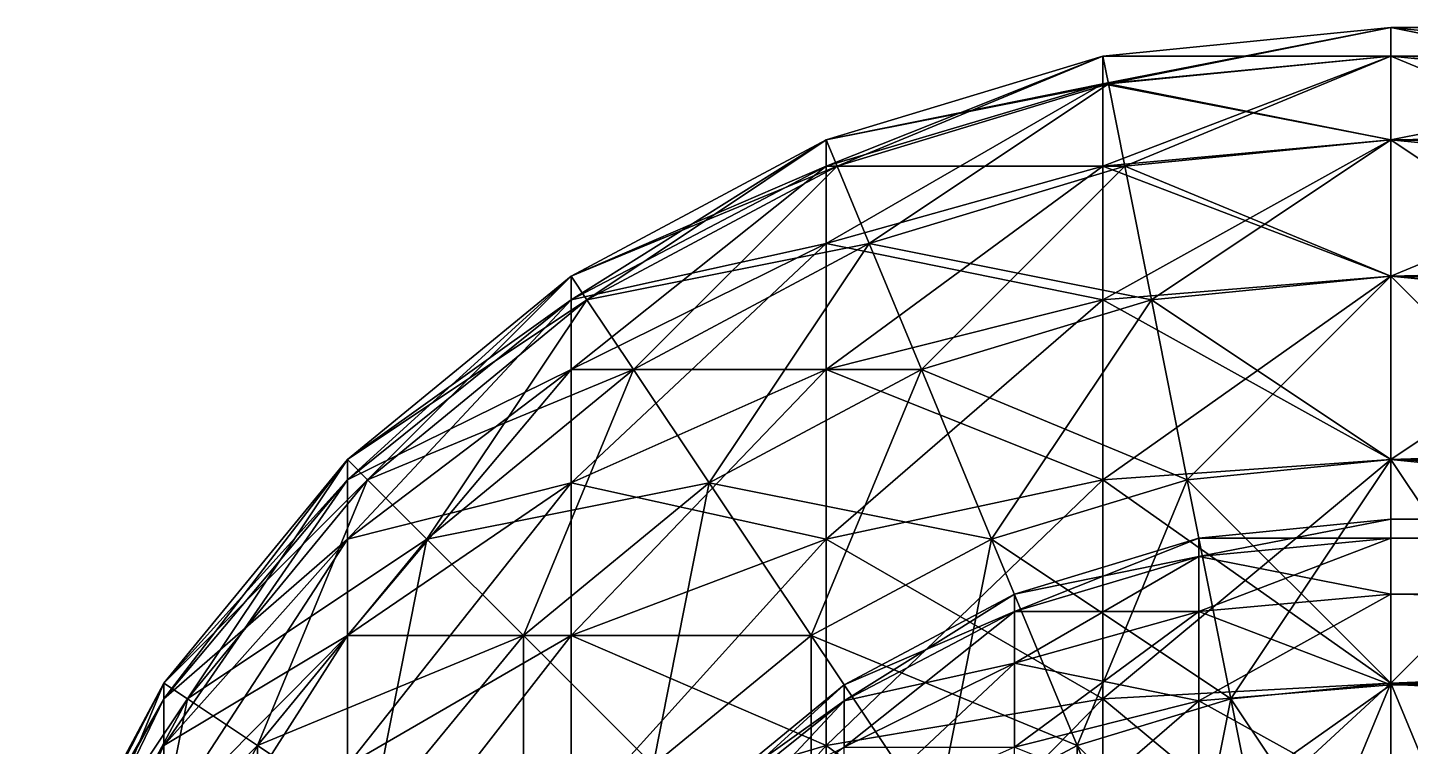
# Model space of a CAD drawing. Header units: millimetres. Extents: x -510 to 550, y -577 to 577.
# Drawn here: x -246.09 to -234.84, y 6.15 to 12 of the extents above; entities that cross this region are included whole.
import ezdxf

# ---------------------------------------------------------------- set-up
doc = ezdxf.new("R2010")
doc.units = ezdxf.units.MM
for name, color, linetype, true_color in [('rgbd_camera_clamp_high', 7, 'Continuous', 0x1a242e), ('rgbd_camera_clamp_low', 7, 'Continuous', 0x1a242e), ('rgbd_camera_foot', 7, 'Continuous', 0x1a242e), ('rgbd_camera_mast', 7, 'Continuous', 0x1a242e), ('rgbd_camera_mount', 7, 'Continuous', 0x1a242e)]:
    doc.layers.add(name, color=color, linetype=linetype, true_color=true_color)

msp = doc.modelspace()

# ---------------------------------------------------------------- linework, layer by layer
at = {"layer": 'rgbd_camera_clamp_high', "true_color": 0x1a242e}
for points in [[(-236.561, 7.696, 478.469), (-236.561, 7.846, 480), (-235, 8, 480)], [(-236.561, 7.696, 478.469), (-235, 8, 480), (-235, 7.846, 478.439)], [(-236.561, 7.846, 480), (-235, 7.846, 481.561), (-235, 8, 480)], [(-235, 7.846, 478.439), (-235, 8, 480), (-184, 8, 480)], [(-235, 7.846, 478.439), (-184, 8, 480), (-184, 7.846, 478.439)], [(-235, 8, 480), (-235, 7.846, 481.561), (-184, 7.846, 481.561)], [(-235, 8, 480), (-184, 7.846, 481.561), (-184, 8, 480)], [(-238.061, 7.249, 478.558), (-238.061, 7.391, 480), (-236.561, 7.846, 480)], [(-238.061, 7.249, 478.558), (-236.561, 7.846, 480), (-236.561, 7.696, 478.469)], [(-238.061, 7.391, 480), (-236.561, 7.696, 481.531), (-236.561, 7.846, 480)], [(-236.561, 7.249, 476.997), (-236.561, 7.696, 478.469), (-235, 7.846, 478.439)], [(-236.561, 7.249, 476.997), (-235, 7.846, 478.439), (-235, 7.391, 476.939)], [(-236.561, 7.846, 480), (-236.561, 7.696, 481.531), (-235, 7.846, 481.561)], [(-236.561, 7.696, 481.531), (-235, 7.391, 483.061), (-235, 7.846, 481.561)], [(-235, 7.391, 476.939), (-235, 7.846, 478.439), (-184, 7.846, 478.439)], [(-235, 7.391, 476.939), (-184, 7.846, 478.439), (-184, 7.391, 476.939)], [(-235, 7.846, 481.561), (-235, 7.391, 483.061), (-184, 7.391, 483.061)], [(-235, 7.846, 481.561), (-184, 7.391, 483.061), (-184, 7.846, 481.561)], [(-238.061, 6.828, 477.172), (-238.061, 7.249, 478.558), (-236.561, 7.696, 478.469)], [(-238.061, 6.828, 477.172), (-236.561, 7.696, 478.469), (-236.561, 7.249, 476.997)], [(-238.061, 7.391, 480), (-238.061, 7.249, 481.442), (-236.561, 7.696, 481.531)], [(-238.061, 7.249, 481.442), (-236.561, 7.249, 483.003), (-236.561, 7.696, 481.531)], [(-236.561, 7.696, 481.531), (-236.561, 7.249, 483.003), (-235, 7.391, 483.061)], [(-239.445, 6.524, 478.702), (-239.445, 6.652, 480), (-238.061, 7.391, 480)], [(-239.445, 6.524, 478.702), (-238.061, 7.391, 480), (-238.061, 7.249, 478.558)], [(-239.445, 6.652, 480), (-238.061, 7.249, 481.442), (-238.061, 7.391, 480)], [(-236.561, 6.524, 475.641), (-236.561, 7.249, 476.997), (-235, 7.391, 476.939)], [(-236.561, 6.524, 475.641), (-235, 7.391, 476.939), (-235, 6.652, 475.555)], [(-236.561, 7.249, 483.003), (-235, 6.652, 484.445), (-235, 7.391, 483.061)], [(-235, 6.652, 475.555), (-235, 7.391, 476.939), (-184, 7.391, 476.939)], [(-235, 6.652, 475.555), (-184, 7.391, 476.939), (-184, 6.652, 475.555)], [(-235, 7.391, 483.061), (-235, 6.652, 484.445), (-184, 6.652, 484.445)], [(-235, 7.391, 483.061), (-184, 6.652, 484.445), (-184, 7.391, 483.061)], [(-239.445, 6.145, 477.454), (-239.445, 6.524, 478.702), (-238.061, 7.249, 478.558)], [(-239.445, 6.145, 477.454), (-238.061, 7.249, 478.558), (-238.061, 6.828, 477.172)], [(-239.445, 6.652, 480), (-239.445, 6.524, 481.298), (-238.061, 7.249, 481.442)], [(-239.445, 6.524, 481.298), (-238.061, 6.828, 482.828), (-238.061, 7.249, 481.442)], [(-238.061, 6.145, 475.894), (-238.061, 6.828, 477.172), (-236.561, 7.249, 476.997)], [(-238.061, 6.145, 475.894), (-236.561, 7.249, 476.997), (-236.561, 6.524, 475.641)], [(-238.061, 7.249, 481.442), (-238.061, 6.828, 482.828), (-236.561, 7.249, 483.003)], [(-238.061, 6.828, 482.828), (-236.561, 6.524, 484.359), (-236.561, 7.249, 483.003)], [(-236.561, 7.249, 483.003), (-236.561, 6.524, 484.359), (-235, 6.652, 484.445)], [(-239.445, 5.531, 476.304), (-239.445, 6.145, 477.454), (-238.061, 6.828, 477.172)], [(-239.445, 5.531, 476.304), (-238.061, 6.828, 477.172), (-238.061, 6.145, 475.894)], [(-239.445, 6.524, 481.298), (-239.445, 6.145, 482.546), (-238.061, 6.828, 482.828)], [(-239.445, 6.145, 482.546), (-238.061, 6.145, 484.106), (-238.061, 6.828, 482.828)], [(-238.061, 6.828, 482.828), (-238.061, 6.145, 484.106), (-236.561, 6.524, 484.359)], [(-240.657, 5.548, 478.896), (-240.657, 5.657, 480), (-239.445, 6.652, 480)], [(-240.657, 5.548, 478.896), (-239.445, 6.652, 480), (-239.445, 6.524, 478.702)], [(-240.657, 5.657, 480), (-239.445, 6.524, 481.298), (-239.445, 6.652, 480)], [(-236.561, 5.548, 474.452), (-236.561, 6.524, 475.641), (-235, 6.652, 475.555)], [(-236.561, 5.548, 474.452), (-235, 6.652, 475.555), (-235, 5.657, 474.343)], [(-236.561, 6.524, 484.359), (-235, 5.657, 485.657), (-235, 6.652, 484.445)], [(-235, 5.657, 474.343), (-235, 6.652, 475.555), (-184, 6.652, 475.555)], [(-235, 5.657, 474.343), (-184, 6.652, 475.555), (-184, 5.657, 474.343)], [(-235, 6.652, 484.445), (-235, 5.657, 485.657), (-184, 5.657, 485.657)], [(-235, 6.652, 484.445), (-184, 5.657, 485.657), (-184, 6.652, 484.445)], [(-240.657, 5.226, 477.835), (-240.657, 5.548, 478.896), (-239.445, 6.524, 478.702)], [(-240.657, 5.226, 477.835), (-239.445, 6.524, 478.702), (-239.445, 6.145, 477.454)], [(-240.657, 5.657, 480), (-240.657, 5.548, 481.104), (-239.445, 6.524, 481.298)], [(-240.657, 5.548, 481.104), (-239.445, 6.145, 482.546), (-239.445, 6.524, 481.298)], [(-238.061, 5.226, 474.774), (-238.061, 6.145, 475.894), (-236.561, 6.524, 475.641)], [(-238.061, 5.226, 474.774), (-236.561, 6.524, 475.641), (-236.561, 5.548, 474.452)], [(-238.061, 6.145, 484.106), (-236.561, 5.548, 485.548), (-236.561, 6.524, 484.359)], [(-236.561, 6.524, 484.359), (-236.561, 5.548, 485.548), (-235, 5.657, 485.657)]]:
    msp.add_3dface(points, dxfattribs=at)
at = {"layer": 'rgbd_camera_clamp_low', "true_color": 0x1a242e}
for points in [[(-236.561, 7.696, 398.469), (-236.561, 7.846, 400), (-235, 8, 400)], [(-236.561, 7.696, 398.469), (-235, 8, 400), (-235, 7.846, 398.439)], [(-236.561, 7.846, 400), (-235, 7.846, 401.561), (-235, 8, 400)], [(-235, 7.846, 398.439), (-235, 8, 400), (-172, 8, 400)], [(-235, 7.846, 398.439), (-172, 8, 400), (-172, 7.846, 398.439)], [(-235, 8, 400), (-235, 7.846, 401.561), (-172, 7.846, 401.561)], [(-235, 8, 400), (-172, 7.846, 401.561), (-172, 8, 400)], [(-238.061, 7.249, 398.558), (-238.061, 7.391, 400), (-236.561, 7.846, 400)], [(-238.061, 7.249, 398.558), (-236.561, 7.846, 400), (-236.561, 7.696, 398.469)], [(-238.061, 7.391, 400), (-236.561, 7.696, 401.531), (-236.561, 7.846, 400)], [(-236.561, 7.249, 396.997), (-236.561, 7.696, 398.469), (-235, 7.846, 398.439)], [(-236.561, 7.249, 396.997), (-235, 7.846, 398.439), (-235, 7.391, 396.939)], [(-236.561, 7.846, 400), (-236.561, 7.696, 401.531), (-235, 7.846, 401.561)], [(-236.561, 7.696, 401.531), (-235, 7.391, 403.061), (-235, 7.846, 401.561)], [(-235, 7.391, 396.939), (-235, 7.846, 398.439), (-172, 7.846, 398.439)], [(-235, 7.391, 396.939), (-172, 7.846, 398.439), (-172, 7.391, 396.939)], [(-235, 7.846, 401.561), (-235, 7.391, 403.061), (-172, 7.391, 403.061)], [(-235, 7.846, 401.561), (-172, 7.391, 403.061), (-172, 7.846, 401.561)], [(-238.061, 6.828, 397.172), (-238.061, 7.249, 398.558), (-236.561, 7.696, 398.469)], [(-238.061, 6.828, 397.172), (-236.561, 7.696, 398.469), (-236.561, 7.249, 396.997)], [(-238.061, 7.391, 400), (-238.061, 7.249, 401.442), (-236.561, 7.696, 401.531)], [(-238.061, 7.249, 401.442), (-236.561, 7.249, 403.003), (-236.561, 7.696, 401.531)], [(-236.561, 7.696, 401.531), (-236.561, 7.249, 403.003), (-235, 7.391, 403.061)], [(-239.445, 6.524, 398.702), (-239.445, 6.652, 400), (-238.061, 7.391, 400)], [(-239.445, 6.524, 398.702), (-238.061, 7.391, 400), (-238.061, 7.249, 398.558)], [(-239.445, 6.652, 400), (-238.061, 7.249, 401.442), (-238.061, 7.391, 400)], [(-236.561, 6.524, 395.641), (-236.561, 7.249, 396.997), (-235, 7.391, 396.939)], [(-236.561, 6.524, 395.641), (-235, 7.391, 396.939), (-235, 6.652, 395.555)], [(-236.561, 7.249, 403.003), (-235, 6.652, 404.445), (-235, 7.391, 403.061)], [(-235, 6.652, 395.555), (-235, 7.391, 396.939), (-172, 7.391, 396.939)], [(-235, 6.652, 395.555), (-172, 7.391, 396.939), (-172, 6.652, 395.555)], [(-235, 7.391, 403.061), (-235, 6.652, 404.445), (-172, 6.652, 404.445)], [(-235, 7.391, 403.061), (-172, 6.652, 404.445), (-172, 7.391, 403.061)], [(-239.445, 6.145, 397.454), (-239.445, 6.524, 398.702), (-238.061, 7.249, 398.558)], [(-239.445, 6.145, 397.454), (-238.061, 7.249, 398.558), (-238.061, 6.828, 397.172)], [(-239.445, 6.652, 400), (-239.445, 6.524, 401.298), (-238.061, 7.249, 401.442)], [(-239.445, 6.524, 401.298), (-238.061, 6.828, 402.828), (-238.061, 7.249, 401.442)], [(-238.061, 6.145, 395.894), (-238.061, 6.828, 397.172), (-236.561, 7.249, 396.997)], [(-238.061, 6.145, 395.894), (-236.561, 7.249, 396.997), (-236.561, 6.524, 395.641)], [(-238.061, 7.249, 401.442), (-238.061, 6.828, 402.828), (-236.561, 7.249, 403.003)], [(-238.061, 6.828, 402.828), (-236.561, 6.524, 404.359), (-236.561, 7.249, 403.003)], [(-236.561, 7.249, 403.003), (-236.561, 6.524, 404.359), (-235, 6.652, 404.445)], [(-239.445, 5.531, 396.304), (-239.445, 6.145, 397.454), (-238.061, 6.828, 397.172)], [(-239.445, 5.531, 396.304), (-238.061, 6.828, 397.172), (-238.061, 6.145, 395.894)], [(-239.445, 6.524, 401.298), (-239.445, 6.145, 402.546), (-238.061, 6.828, 402.828)], [(-239.445, 6.145, 402.546), (-238.061, 6.145, 404.106), (-238.061, 6.828, 402.828)], [(-238.061, 6.828, 402.828), (-238.061, 6.145, 404.106), (-236.561, 6.524, 404.359)], [(-240.657, 5.548, 398.896), (-240.657, 5.657, 400), (-239.445, 6.652, 400)], [(-240.657, 5.548, 398.896), (-239.445, 6.652, 400), (-239.445, 6.524, 398.702)], [(-240.657, 5.657, 400), (-239.445, 6.524, 401.298), (-239.445, 6.652, 400)], [(-236.561, 5.548, 394.452), (-236.561, 6.524, 395.641), (-235, 6.652, 395.555)], [(-236.561, 5.548, 394.452), (-235, 6.652, 395.555), (-235, 5.657, 394.343)], [(-236.561, 6.524, 404.359), (-235, 5.657, 405.657), (-235, 6.652, 404.445)], [(-235, 5.657, 394.343), (-235, 6.652, 395.555), (-172, 6.652, 395.555)], [(-235, 5.657, 394.343), (-172, 6.652, 395.555), (-172, 5.657, 394.343)], [(-235, 6.652, 404.445), (-235, 5.657, 405.657), (-172, 5.657, 405.657)], [(-235, 6.652, 404.445), (-172, 5.657, 405.657), (-172, 6.652, 404.445)], [(-240.657, 5.226, 397.835), (-240.657, 5.548, 398.896), (-239.445, 6.524, 398.702)], [(-240.657, 5.226, 397.835), (-239.445, 6.524, 398.702), (-239.445, 6.145, 397.454)], [(-240.657, 5.657, 400), (-240.657, 5.548, 401.104), (-239.445, 6.524, 401.298)], [(-240.657, 5.548, 401.104), (-239.445, 6.145, 402.546), (-239.445, 6.524, 401.298)], [(-238.061, 5.226, 394.774), (-238.061, 6.145, 395.894), (-236.561, 6.524, 395.641)], [(-238.061, 5.226, 394.774), (-236.561, 6.524, 395.641), (-236.561, 5.548, 394.452)], [(-238.061, 6.145, 404.106), (-236.561, 5.548, 405.548), (-236.561, 6.524, 404.359)], [(-236.561, 6.524, 404.359), (-236.561, 5.548, 405.548), (-235, 5.657, 405.657)]]:
    msp.add_3dface(points, dxfattribs=at)
at = {"layer": 'rgbd_camera_foot', "true_color": 0x1a242e}
for points in [[(-235, 11.769, 47.341), (-235, 12, 45), (-237.341, 11.769, 45)], [(-235, 12, 45), (-235, 11.769, 42.659), (-237.341, 11.543, 42.704)], [(-235, 12, 45), (-237.341, 11.543, 42.704), (-237.341, 11.769, 45)], [(-105, 11.769, 47.341), (-105, 12, 45), (-235, 12, 45)], [(-105, 11.769, 47.341), (-235, 12, 45), (-235, 11.769, 47.341)], [(-105, 12, 45), (-105, 11.769, 42.659), (-235, 11.769, 42.659)], [(-105, 12, 45), (-235, 11.769, 42.659), (-235, 12, 45)], [(-237.341, 11.543, 47.296), (-237.341, 11.769, 45), (-239.592, 11.087, 45)], [(-237.341, 11.769, 45), (-237.341, 11.543, 42.704), (-239.592, 10.874, 42.837)], [(-237.341, 11.769, 45), (-239.592, 10.874, 42.837), (-239.592, 11.087, 45)], [(-235, 11.087, 49.592), (-235, 11.769, 47.341), (-237.341, 11.543, 47.296)], [(-235, 11.769, 47.341), (-237.341, 11.769, 45), (-237.341, 11.543, 47.296)], [(-235, 11.769, 42.659), (-235, 11.087, 40.408), (-237.341, 10.874, 40.496)], [(-235, 11.769, 42.659), (-237.341, 10.874, 40.496), (-237.341, 11.543, 42.704)], [(-105, 11.087, 49.592), (-105, 11.769, 47.341), (-235, 11.769, 47.341)], [(-105, 11.087, 49.592), (-235, 11.769, 47.341), (-235, 11.087, 49.592)], [(-105, 11.769, 42.659), (-105, 11.087, 40.408), (-235, 11.087, 40.408)], [(-105, 11.769, 42.659), (-235, 11.087, 40.408), (-235, 11.769, 42.659)], [(-237.341, 10.874, 49.504), (-237.341, 11.543, 47.296), (-239.592, 10.874, 47.163)], [(-237.341, 11.543, 47.296), (-239.592, 11.087, 45), (-239.592, 10.874, 47.163)], [(-237.341, 11.543, 42.704), (-237.341, 10.874, 40.496), (-239.592, 10.243, 40.757)], [(-237.341, 11.543, 42.704), (-239.592, 10.243, 40.757), (-239.592, 10.874, 42.837)], [(-235, 11.087, 49.592), (-237.341, 11.543, 47.296), (-237.341, 10.874, 49.504)], [(-239.592, 10.874, 47.163), (-239.592, 11.087, 45), (-241.667, 9.978, 45)], [(-239.592, 11.087, 45), (-239.592, 10.874, 42.837), (-241.667, 9.786, 43.053)], [(-239.592, 11.087, 45), (-241.667, 9.786, 43.053), (-241.667, 9.978, 45)], [(-235, 9.978, 51.667), (-235, 11.087, 49.592), (-237.341, 10.874, 49.504)], [(-235, 11.087, 40.408), (-235, 9.978, 38.333), (-237.341, 9.786, 38.461)], [(-235, 11.087, 40.408), (-237.341, 9.786, 38.461), (-237.341, 10.874, 40.496)], [(-105, 9.978, 51.667), (-105, 11.087, 49.592), (-235, 11.087, 49.592)], [(-105, 9.978, 51.667), (-235, 11.087, 49.592), (-235, 9.978, 51.667)], [(-105, 11.087, 40.408), (-105, 9.978, 38.333), (-235, 9.978, 38.333)], [(-105, 11.087, 40.408), (-235, 9.978, 38.333), (-235, 11.087, 40.408)], [(-239.592, 10.243, 49.243), (-239.592, 10.874, 47.163), (-241.667, 9.786, 46.947)], [(-239.592, 10.874, 47.163), (-241.667, 9.978, 45), (-241.667, 9.786, 46.947)], [(-239.592, 10.874, 42.837), (-239.592, 10.243, 40.757), (-241.667, 9.218, 41.182)], [(-239.592, 10.874, 42.837), (-241.667, 9.218, 41.182), (-241.667, 9.786, 43.053)], [(-237.341, 9.786, 51.539), (-237.341, 10.874, 49.504), (-239.592, 10.243, 49.243)], [(-237.341, 10.874, 49.504), (-239.592, 10.874, 47.163), (-239.592, 10.243, 49.243)], [(-237.341, 10.874, 40.496), (-237.341, 9.786, 38.461), (-239.592, 9.218, 38.841)], [(-237.341, 10.874, 40.496), (-239.592, 9.218, 38.841), (-239.592, 10.243, 40.757)], [(-235, 9.978, 51.667), (-237.341, 10.874, 49.504), (-237.341, 9.786, 51.539)], [(-239.592, 9.218, 51.159), (-239.592, 10.243, 49.243), (-241.667, 9.218, 48.818)], [(-239.592, 10.243, 49.243), (-241.667, 9.786, 46.947), (-241.667, 9.218, 48.818)], [(-239.592, 10.243, 40.757), (-239.592, 9.218, 38.841), (-241.667, 8.296, 39.457)], [(-239.592, 10.243, 40.757), (-241.667, 8.296, 39.457), (-241.667, 9.218, 41.182)], [(-237.341, 9.786, 51.539), (-239.592, 10.243, 49.243), (-239.592, 9.218, 51.159)], [(-241.667, 9.786, 46.947), (-241.667, 9.978, 45), (-243.485, 8.485, 45)], [(-241.667, 9.978, 45), (-241.667, 9.786, 43.053), (-243.485, 8.322, 43.345)], [(-241.667, 9.978, 45), (-243.485, 8.322, 43.345), (-243.485, 8.485, 45)], [(-235, 8.485, 53.485), (-235, 9.978, 51.667), (-237.341, 9.786, 51.539)], [(-235, 9.978, 38.333), (-235, 8.485, 36.515), (-237.341, 8.322, 36.678)], [(-235, 9.978, 38.333), (-237.341, 8.322, 36.678), (-237.341, 9.786, 38.461)], [(-105, 8.485, 53.485), (-105, 9.978, 51.667), (-235, 9.978, 51.667)], [(-105, 8.485, 53.485), (-235, 9.978, 51.667), (-235, 8.485, 53.485)], [(-105, 9.978, 38.333), (-105, 8.485, 36.515), (-235, 8.485, 36.515)], [(-105, 9.978, 38.333), (-235, 8.485, 36.515), (-235, 9.978, 38.333)], [(-241.667, 9.218, 48.818), (-241.667, 9.786, 46.947), (-243.485, 8.322, 46.655)], [(-241.667, 9.786, 46.947), (-243.485, 8.485, 45), (-243.485, 8.322, 46.655)], [(-241.667, 9.786, 43.053), (-241.667, 9.218, 41.182), (-243.485, 7.839, 41.753)], [(-241.667, 9.786, 43.053), (-243.485, 7.839, 41.753), (-243.485, 8.322, 43.345)], [(-237.341, 8.322, 53.322), (-237.341, 9.786, 51.539), (-239.592, 9.218, 51.159)], [(-237.341, 9.786, 38.461), (-237.341, 8.322, 36.678), (-239.592, 7.839, 37.161)], [(-237.341, 9.786, 38.461), (-239.592, 7.839, 37.161), (-239.592, 9.218, 38.841)], [(-235, 8.485, 53.485), (-237.341, 9.786, 51.539), (-237.341, 8.322, 53.322)], [(-241.667, 8.296, 50.543), (-241.667, 9.218, 48.818), (-243.485, 7.839, 48.247)], [(-241.667, 9.218, 48.818), (-243.485, 8.322, 46.655), (-243.485, 7.839, 48.247)], [(-241.667, 9.218, 41.182), (-241.667, 8.296, 39.457), (-243.485, 7.055, 40.286)], [(-241.667, 9.218, 41.182), (-243.485, 7.055, 40.286), (-243.485, 7.839, 41.753)], [(-239.592, 7.839, 52.839), (-239.592, 9.218, 51.159), (-241.667, 8.296, 50.543)], [(-239.592, 9.218, 51.159), (-241.667, 9.218, 48.818), (-241.667, 8.296, 50.543)], [(-239.592, 9.218, 38.841), (-239.592, 7.839, 37.161), (-241.667, 7.055, 37.945)], [(-239.592, 9.218, 38.841), (-241.667, 7.055, 37.945), (-241.667, 8.296, 39.457)], [(-237.341, 8.322, 53.322), (-239.592, 9.218, 51.159), (-239.592, 7.839, 52.839)], [(-243.485, 8.322, 46.655), (-243.485, 8.485, 45), (-244.978, 6.667, 45)], [(-243.485, 8.485, 45), (-243.485, 8.322, 43.345), (-244.978, 6.539, 43.699)], [(-243.485, 8.485, 45), (-244.978, 6.539, 43.699), (-244.978, 6.667, 45)], [(-235, 6.667, 54.978), (-235, 8.485, 53.485), (-237.341, 8.322, 53.322)], [(-235, 8.485, 36.515), (-235, 6.667, 35.022), (-237.341, 6.539, 35.214)], [(-235, 8.485, 36.515), (-237.341, 6.539, 35.214), (-237.341, 8.322, 36.678)], [(-105, 6.667, 54.978), (-105, 8.485, 53.485), (-235, 8.485, 53.485)], [(-105, 6.667, 54.978), (-235, 8.485, 53.485), (-235, 6.667, 54.978)], [(-105, 8.485, 36.515), (-105, 6.667, 35.022), (-235, 6.667, 35.022)], [(-105, 8.485, 36.515), (-235, 6.667, 35.022), (-235, 8.485, 36.515)], [(-243.485, 7.839, 48.247), (-243.485, 8.322, 46.655), (-244.978, 6.539, 46.301)], [(-243.485, 8.322, 46.655), (-244.978, 6.667, 45), (-244.978, 6.539, 46.301)], [(-243.485, 8.322, 43.345), (-243.485, 7.839, 41.753), (-244.978, 6.159, 42.449)], [(-243.485, 8.322, 43.345), (-244.978, 6.159, 42.449), (-244.978, 6.539, 43.699)], [(-237.341, 6.539, 54.786), (-237.341, 8.322, 53.322), (-239.592, 7.839, 52.839)], [(-237.341, 8.322, 36.678), (-237.341, 6.539, 35.214), (-239.592, 6.159, 35.782)], [(-237.341, 8.322, 36.678), (-239.592, 6.159, 35.782), (-239.592, 7.839, 37.161)], [(-235, 6.667, 54.978), (-237.341, 8.322, 53.322), (-237.341, 6.539, 54.786)], [(-241.667, 7.055, 52.055), (-241.667, 8.296, 50.543), (-243.485, 7.055, 49.714)], [(-241.667, 8.296, 50.543), (-243.485, 7.839, 48.247), (-243.485, 7.055, 49.714)], [(-241.667, 8.296, 39.457), (-241.667, 7.055, 37.945), (-243.485, 6, 39)], [(-241.667, 8.296, 39.457), (-243.485, 6, 39), (-243.485, 7.055, 40.286)], [(-239.592, 7.839, 52.839), (-241.667, 8.296, 50.543), (-241.667, 7.055, 52.055)], [(-243.485, 7.055, 49.714), (-243.485, 7.839, 48.247), (-244.978, 6.159, 47.551)], [(-243.485, 7.839, 48.247), (-244.978, 6.539, 46.301), (-244.978, 6.159, 47.551)], [(-243.485, 7.839, 41.753), (-243.485, 7.055, 40.286), (-244.978, 5.543, 41.296)], [(-243.485, 7.839, 41.753), (-244.978, 5.543, 41.296), (-244.978, 6.159, 42.449)], [(-239.592, 6.159, 54.218), (-239.592, 7.839, 52.839), (-241.667, 7.055, 52.055)], [(-239.592, 7.839, 37.161), (-239.592, 6.159, 35.782), (-241.667, 5.543, 36.704)], [(-239.592, 7.839, 37.161), (-241.667, 5.543, 36.704), (-241.667, 7.055, 37.945)], [(-237.341, 6.539, 54.786), (-239.592, 7.839, 52.839), (-239.592, 6.159, 54.218)], [(-243.485, 6, 51), (-243.485, 7.055, 49.714), (-244.978, 5.543, 48.704)], [(-243.485, 7.055, 49.714), (-244.978, 6.159, 47.551), (-244.978, 5.543, 48.704)], [(-243.485, 7.055, 40.286), (-243.485, 6, 39), (-244.978, 4.714, 40.286)], [(-243.485, 7.055, 40.286), (-244.978, 4.714, 40.286), (-244.978, 5.543, 41.296)], [(-241.667, 5.543, 53.296), (-241.667, 7.055, 52.055), (-243.485, 6, 51)], [(-241.667, 7.055, 52.055), (-243.485, 7.055, 49.714), (-243.485, 6, 51)], [(-241.667, 7.055, 37.945), (-241.667, 5.543, 36.704), (-243.485, 4.714, 37.945)], [(-241.667, 7.055, 37.945), (-243.485, 4.714, 37.945), (-243.485, 6, 39)], [(-239.592, 6.159, 54.218), (-241.667, 7.055, 52.055), (-241.667, 5.543, 53.296)], [(-244.978, 6.539, 46.301), (-244.978, 6.667, 45), (-246.087, 4.592, 45)], [(-244.978, 6.667, 45), (-244.978, 6.539, 43.699), (-246.087, 4.504, 44.104)], [(-244.978, 6.667, 45), (-246.087, 4.504, 44.104), (-246.087, 4.592, 45)], [(-235, 4.592, 56.087), (-235, 6.667, 54.978), (-237.341, 6.539, 54.786)], [(-235, 6.667, 35.022), (-235, 4.592, 33.913), (-237.341, 4.504, 34.126)], [(-235, 6.667, 35.022), (-237.341, 4.504, 34.126), (-237.341, 6.539, 35.214)], [(-105, 4.592, 56.087), (-105, 6.667, 54.978), (-235, 6.667, 54.978)], [(-105, 4.592, 56.087), (-235, 6.667, 54.978), (-235, 4.592, 56.087)], [(-105, 6.667, 35.022), (-105, 4.592, 33.913), (-235, 4.592, 33.913)], [(-105, 6.667, 35.022), (-235, 4.592, 33.913), (-235, 6.667, 35.022)], [(-244.978, 6.159, 47.551), (-244.978, 6.539, 46.301), (-246.087, 4.504, 45.896)], [(-244.978, 6.539, 46.301), (-246.087, 4.592, 45), (-246.087, 4.504, 45.896)], [(-244.978, 6.539, 43.699), (-244.978, 6.159, 42.449), (-246.087, 4.243, 43.243)], [(-244.978, 6.539, 43.699), (-246.087, 4.243, 43.243), (-246.087, 4.504, 44.104)], [(-237.341, 4.504, 55.874), (-237.341, 6.539, 54.786), (-239.592, 6.159, 54.218)], [(-237.341, 6.539, 35.214), (-237.341, 4.504, 34.126), (-239.592, 4.243, 34.757)], [(-237.341, 6.539, 35.214), (-239.592, 4.243, 34.757), (-239.592, 6.159, 35.782)], [(-235, 4.592, 56.087), (-237.341, 6.539, 54.786), (-237.341, 4.504, 55.874)], [(-244.978, 5.543, 48.704), (-244.978, 6.159, 47.551), (-246.087, 4.243, 46.757)], [(-244.978, 6.159, 47.551), (-246.087, 4.504, 45.896), (-246.087, 4.243, 46.757)], [(-244.978, 6.159, 42.449), (-244.978, 5.543, 41.296), (-246.087, 3.818, 42.449)], [(-244.978, 6.159, 42.449), (-246.087, 3.818, 42.449), (-246.087, 4.243, 43.243)], [(-239.592, 4.243, 55.243), (-239.592, 6.159, 54.218), (-241.667, 5.543, 53.296)], [(-239.592, 6.159, 35.782), (-239.592, 4.243, 34.757), (-241.667, 3.818, 35.782)], [(-239.592, 6.159, 35.782), (-241.667, 3.818, 35.782), (-241.667, 5.543, 36.704)], [(-237.341, 4.504, 55.874), (-239.592, 6.159, 54.218), (-239.592, 4.243, 55.243)]]:
    msp.add_3dface(points, dxfattribs=at)
at = {"layer": 'rgbd_camera_mast', "true_color": 0x1a242e}
for points in [[(-237.296, 11.543, 1069.341), (-235, 12, 1067), (-237.341, 11.769, 1067)], [(-237.341, 11.769, 1067), (-235, 12, 1067), (-235, 12, 45)], [(-237.341, 11.769, 1067), (-235, 12, 45), (-237.341, 11.769, 45)], [(-237.341, 11.769, 45), (-235, 12, 45), (-235, 11.769, 42.659)], [(-237.296, 11.543, 1069.341), (-235, 11.769, 1069.341), (-235, 12, 1067)], [(-235, 11.769, 1069.341), (-232.659, 11.769, 1067), (-235, 12, 1067)], [(-235, 12, 1067), (-232.659, 11.769, 1067), (-232.659, 11.769, 45)], [(-235, 12, 1067), (-232.659, 11.769, 45), (-235, 12, 45)], [(-235, 12, 45), (-232.659, 11.769, 45), (-232.704, 11.543, 42.659)], [(-235, 12, 45), (-232.704, 11.543, 42.659), (-235, 11.769, 42.659)], [(-239.504, 10.874, 1069.341), (-237.341, 11.769, 1067), (-239.592, 11.087, 1067)], [(-239.592, 11.087, 1067), (-237.341, 11.769, 1067), (-237.341, 11.769, 45)], [(-239.592, 11.087, 1067), (-237.341, 11.769, 45), (-239.592, 11.087, 45)], [(-239.592, 11.087, 45), (-237.341, 11.769, 45), (-237.296, 11.543, 42.659)], [(-239.504, 10.874, 1069.341), (-237.296, 11.543, 1069.341), (-237.341, 11.769, 1067)], [(-237.341, 11.769, 45), (-235, 11.769, 42.659), (-237.296, 11.543, 42.659)], [(-237.163, 10.874, 1071.592), (-235, 11.769, 1069.341), (-237.296, 11.543, 1069.341)], [(-237.296, 11.543, 42.659), (-235, 11.769, 42.659), (-235, 11.087, 40.408)], [(-237.163, 10.874, 1071.592), (-235, 11.087, 1071.592), (-235, 11.769, 1069.341)], [(-235, 11.087, 1071.592), (-232.704, 11.543, 1069.341), (-235, 11.769, 1069.341)], [(-235, 11.769, 1069.341), (-232.704, 11.543, 1069.341), (-232.659, 11.769, 1067)], [(-235, 11.769, 42.659), (-232.704, 11.543, 42.659), (-232.837, 10.874, 40.408)], [(-235, 11.769, 42.659), (-232.837, 10.874, 40.408), (-235, 11.087, 40.408)], [(-239.592, 11.087, 45), (-237.296, 11.543, 42.659), (-239.504, 10.874, 42.659)], [(-239.243, 10.243, 1071.592), (-237.296, 11.543, 1069.341), (-239.504, 10.874, 1069.341)], [(-239.504, 10.874, 42.659), (-237.296, 11.543, 42.659), (-237.163, 10.874, 40.408)], [(-239.243, 10.243, 1071.592), (-237.163, 10.874, 1071.592), (-237.296, 11.543, 1069.341)], [(-237.296, 11.543, 42.659), (-235, 11.087, 40.408), (-237.163, 10.874, 40.408)], [(-235, 11.087, 1071.592), (-232.837, 10.874, 1071.592), (-232.704, 11.543, 1069.341)], [(-241.539, 9.786, 1069.341), (-239.592, 11.087, 1067), (-241.667, 9.978, 1067)], [(-241.667, 9.978, 1067), (-239.592, 11.087, 1067), (-239.592, 11.087, 45)], [(-241.667, 9.978, 1067), (-239.592, 11.087, 45), (-241.667, 9.978, 45)], [(-241.667, 9.978, 45), (-239.592, 11.087, 45), (-239.504, 10.874, 42.659)], [(-241.539, 9.786, 1069.341), (-239.504, 10.874, 1069.341), (-239.592, 11.087, 1067)], [(-236.947, 9.786, 1073.667), (-235, 11.087, 1071.592), (-237.163, 10.874, 1071.592)], [(-237.163, 10.874, 40.408), (-235, 11.087, 40.408), (-235, 9.978, 38.333)], [(-236.947, 9.786, 1073.667), (-235, 9.978, 1073.667), (-235, 11.087, 1071.592)], [(-235, 9.978, 1073.667), (-232.837, 10.874, 1071.592), (-235, 11.087, 1071.592)], [(-235, 11.087, 40.408), (-232.837, 10.874, 40.408), (-233.053, 9.786, 38.333)], [(-235, 11.087, 40.408), (-233.053, 9.786, 38.333), (-235, 9.978, 38.333)], [(-241.667, 9.978, 45), (-239.504, 10.874, 42.659), (-241.539, 9.786, 42.659)], [(-241.159, 9.218, 1071.592), (-239.504, 10.874, 1069.341), (-241.539, 9.786, 1069.341)], [(-241.539, 9.786, 42.659), (-239.504, 10.874, 42.659), (-239.243, 10.243, 40.408)], [(-241.159, 9.218, 1071.592), (-239.243, 10.243, 1071.592), (-239.504, 10.874, 1069.341)], [(-239.504, 10.874, 42.659), (-237.163, 10.874, 40.408), (-239.243, 10.243, 40.408)], [(-238.818, 9.218, 1073.667), (-237.163, 10.874, 1071.592), (-239.243, 10.243, 1071.592)], [(-239.243, 10.243, 40.408), (-237.163, 10.874, 40.408), (-236.947, 9.786, 38.333)], [(-238.818, 9.218, 1073.667), (-236.947, 9.786, 1073.667), (-237.163, 10.874, 1071.592)], [(-237.163, 10.874, 40.408), (-235, 9.978, 38.333), (-236.947, 9.786, 38.333)], [(-235, 9.978, 1073.667), (-233.053, 9.786, 1073.667), (-232.837, 10.874, 1071.592)], [(-241.539, 9.786, 42.659), (-239.243, 10.243, 40.408), (-241.159, 9.218, 40.408)], [(-240.543, 8.296, 1073.667), (-239.243, 10.243, 1071.592), (-241.159, 9.218, 1071.592)], [(-241.159, 9.218, 40.408), (-239.243, 10.243, 40.408), (-238.818, 9.218, 38.333)], [(-240.543, 8.296, 1073.667), (-238.818, 9.218, 1073.667), (-239.243, 10.243, 1071.592)], [(-239.243, 10.243, 40.408), (-236.947, 9.786, 38.333), (-238.818, 9.218, 38.333)], [(-243.322, 8.322, 1069.341), (-241.667, 9.978, 1067), (-243.485, 8.485, 1067)], [(-243.485, 8.485, 1067), (-241.667, 9.978, 1067), (-241.667, 9.978, 45)], [(-243.485, 8.485, 1067), (-241.667, 9.978, 45), (-243.485, 8.485, 45)], [(-243.485, 8.485, 45), (-241.667, 9.978, 45), (-241.539, 9.786, 42.659)], [(-243.322, 8.322, 1069.341), (-241.539, 9.786, 1069.341), (-241.667, 9.978, 1067)], [(-236.655, 8.322, 1075.485), (-235, 9.978, 1073.667), (-236.947, 9.786, 1073.667)], [(-236.947, 9.786, 38.333), (-235, 9.978, 38.333), (-235, 8.485, 36.515)], [(-236.655, 8.322, 1075.485), (-235, 8.485, 1075.485), (-235, 9.978, 1073.667)], [(-235, 8.485, 1075.485), (-233.053, 9.786, 1073.667), (-235, 9.978, 1073.667)], [(-235, 9.978, 38.333), (-233.053, 9.786, 38.333), (-233.345, 8.322, 36.515)], [(-235, 9.978, 38.333), (-233.345, 8.322, 36.515), (-235, 8.485, 36.515)], [(-243.485, 8.485, 45), (-241.539, 9.786, 42.659), (-243.322, 8.322, 42.659)], [(-242.839, 7.839, 1071.592), (-241.539, 9.786, 1069.341), (-243.322, 8.322, 1069.341)], [(-243.322, 8.322, 42.659), (-241.539, 9.786, 42.659), (-241.159, 9.218, 40.408)], [(-242.839, 7.839, 1071.592), (-241.159, 9.218, 1071.592), (-241.539, 9.786, 1069.341)], [(-238.247, 7.839, 1075.485), (-236.947, 9.786, 1073.667), (-238.818, 9.218, 1073.667)], [(-238.818, 9.218, 38.333), (-236.947, 9.786, 38.333), (-236.655, 8.322, 36.515)], [(-238.247, 7.839, 1075.485), (-236.655, 8.322, 1075.485), (-236.947, 9.786, 1073.667)], [(-236.947, 9.786, 38.333), (-235, 8.485, 36.515), (-236.655, 8.322, 36.515)], [(-235, 8.485, 1075.485), (-233.345, 8.322, 1075.485), (-233.053, 9.786, 1073.667)], [(-243.322, 8.322, 42.659), (-241.159, 9.218, 40.408), (-242.839, 7.839, 40.408)], [(-242.055, 7.055, 1073.667), (-241.159, 9.218, 1071.592), (-242.839, 7.839, 1071.592)], [(-242.839, 7.839, 40.408), (-241.159, 9.218, 40.408), (-240.543, 8.296, 38.333)], [(-242.055, 7.055, 1073.667), (-240.543, 8.296, 1073.667), (-241.159, 9.218, 1071.592)], [(-241.159, 9.218, 40.408), (-238.818, 9.218, 38.333), (-240.543, 8.296, 38.333)], [(-239.714, 7.055, 1075.485), (-238.818, 9.218, 1073.667), (-240.543, 8.296, 1073.667)], [(-240.543, 8.296, 38.333), (-238.818, 9.218, 38.333), (-238.247, 7.839, 36.515)], [(-239.714, 7.055, 1075.485), (-238.247, 7.839, 1075.485), (-238.818, 9.218, 1073.667)], [(-238.818, 9.218, 38.333), (-236.655, 8.322, 36.515), (-238.247, 7.839, 36.515)], [(-244.786, 6.539, 1069.341), (-243.485, 8.485, 1067), (-244.978, 6.667, 1067)], [(-244.978, 6.667, 1067), (-243.485, 8.485, 1067), (-243.485, 8.485, 45)], [(-244.978, 6.667, 1067), (-243.485, 8.485, 45), (-244.978, 6.667, 45)], [(-244.978, 6.667, 45), (-243.485, 8.485, 45), (-243.322, 8.322, 42.659)], [(-244.786, 6.539, 1069.341), (-243.322, 8.322, 1069.341), (-243.485, 8.485, 1067)], [(-236.301, 6.539, 1076.978), (-235, 8.485, 1075.485), (-236.655, 8.322, 1075.485)], [(-236.655, 8.322, 36.515), (-235, 8.485, 36.515), (-235, 6.667, 35.022)], [(-236.301, 6.539, 1076.978), (-235, 6.667, 1076.978), (-235, 8.485, 1075.485)], [(-235, 6.667, 1076.978), (-233.345, 8.322, 1075.485), (-235, 8.485, 1075.485)], [(-235, 8.485, 36.515), (-233.345, 8.322, 36.515), (-233.699, 6.539, 35.022)], [(-235, 8.485, 36.515), (-233.699, 6.539, 35.022), (-235, 6.667, 35.022)], [(-244.978, 6.667, 45), (-243.322, 8.322, 42.659), (-244.786, 6.539, 42.659)], [(-244.218, 6.159, 1071.592), (-243.322, 8.322, 1069.341), (-244.786, 6.539, 1069.341)], [(-244.786, 6.539, 42.659), (-243.322, 8.322, 42.659), (-242.839, 7.839, 40.408)], [(-244.218, 6.159, 1071.592), (-242.839, 7.839, 1071.592), (-243.322, 8.322, 1069.341)], [(-237.551, 6.159, 1076.978), (-236.655, 8.322, 1075.485), (-238.247, 7.839, 1075.485)], [(-238.247, 7.839, 36.515), (-236.655, 8.322, 36.515), (-236.301, 6.539, 35.022)], [(-237.551, 6.159, 1076.978), (-236.301, 6.539, 1076.978), (-236.655, 8.322, 1075.485)], [(-236.655, 8.322, 36.515), (-235, 6.667, 35.022), (-236.301, 6.539, 35.022)], [(-235, 6.667, 1076.978), (-233.699, 6.539, 1076.978), (-233.345, 8.322, 1075.485)], [(-242.839, 7.839, 40.408), (-240.543, 8.296, 38.333), (-242.055, 7.055, 38.333)], [(-241, 6, 1075.485), (-240.543, 8.296, 1073.667), (-242.055, 7.055, 1073.667)], [(-242.055, 7.055, 38.333), (-240.543, 8.296, 38.333), (-239.714, 7.055, 36.515)], [(-241, 6, 1075.485), (-239.714, 7.055, 1075.485), (-240.543, 8.296, 1073.667)], [(-240.543, 8.296, 38.333), (-238.247, 7.839, 36.515), (-239.714, 7.055, 36.515)], [(-244.786, 6.539, 42.659), (-242.839, 7.839, 40.408), (-244.218, 6.159, 40.408)], [(-243.296, 5.543, 1073.667), (-242.839, 7.839, 1071.592), (-244.218, 6.159, 1071.592)], [(-244.218, 6.159, 40.408), (-242.839, 7.839, 40.408), (-242.055, 7.055, 38.333)], [(-243.296, 5.543, 1073.667), (-242.055, 7.055, 1073.667), (-242.839, 7.839, 1071.592)], [(-238.704, 5.543, 1076.978), (-238.247, 7.839, 1075.485), (-239.714, 7.055, 1075.485)], [(-239.714, 7.055, 36.515), (-238.247, 7.839, 36.515), (-237.551, 6.159, 35.022)], [(-238.704, 5.543, 1076.978), (-237.551, 6.159, 1076.978), (-238.247, 7.839, 1075.485)], [(-238.247, 7.839, 36.515), (-236.301, 6.539, 35.022), (-237.551, 6.159, 35.022)], [(-244.218, 6.159, 40.408), (-242.055, 7.055, 38.333), (-243.296, 5.543, 38.333)], [(-242.055, 4.714, 1075.485), (-242.055, 7.055, 1073.667), (-243.296, 5.543, 1073.667)], [(-243.296, 5.543, 38.333), (-242.055, 7.055, 38.333), (-241, 6, 36.515)], [(-242.055, 4.714, 1075.485), (-241, 6, 1075.485), (-242.055, 7.055, 1073.667)], [(-242.055, 7.055, 38.333), (-239.714, 7.055, 36.515), (-241, 6, 36.515)], [(-239.714, 4.714, 1076.978), (-239.714, 7.055, 1075.485), (-241, 6, 1075.485)], [(-241, 6, 36.515), (-239.714, 7.055, 36.515), (-238.704, 5.543, 35.022)], [(-239.714, 4.714, 1076.978), (-238.704, 5.543, 1076.978), (-239.714, 7.055, 1075.485)], [(-239.714, 7.055, 36.515), (-237.551, 6.159, 35.022), (-238.704, 5.543, 35.022)], [(-245.874, 4.504, 1069.341), (-244.978, 6.667, 1067), (-246.087, 4.592, 1067)], [(-246.087, 4.592, 1067), (-244.978, 6.667, 1067), (-244.978, 6.667, 45)], [(-246.087, 4.592, 1067), (-244.978, 6.667, 45), (-246.087, 4.592, 45)], [(-246.087, 4.592, 45), (-244.978, 6.667, 45), (-244.786, 6.539, 42.659)], [(-245.874, 4.504, 1069.341), (-244.786, 6.539, 1069.341), (-244.978, 6.667, 1067)], [(-235.896, 4.504, 1078.087), (-235, 6.667, 1076.978), (-236.301, 6.539, 1076.978)], [(-236.301, 6.539, 35.022), (-235, 6.667, 35.022), (-235, 4.592, 33.913)], [(-235.896, 4.504, 1078.087), (-235, 4.592, 1078.087), (-235, 6.667, 1076.978)], [(-235, 4.592, 1078.087), (-233.699, 6.539, 1076.978), (-235, 6.667, 1076.978)], [(-235, 6.667, 35.022), (-233.699, 6.539, 35.022), (-234.104, 4.504, 33.913)], [(-235, 6.667, 35.022), (-234.104, 4.504, 33.913), (-235, 4.592, 33.913)], [(-246.087, 4.592, 45), (-244.786, 6.539, 42.659), (-245.874, 4.504, 42.659)], [(-245.243, 4.243, 1071.592), (-244.786, 6.539, 1069.341), (-245.874, 4.504, 1069.341)], [(-245.874, 4.504, 42.659), (-244.786, 6.539, 42.659), (-244.218, 6.159, 40.408)], [(-245.243, 4.243, 1071.592), (-244.218, 6.159, 1071.592), (-244.786, 6.539, 1069.341)], [(-236.757, 4.243, 1078.087), (-236.301, 6.539, 1076.978), (-237.551, 6.159, 1076.978)], [(-237.551, 6.159, 35.022), (-236.301, 6.539, 35.022), (-235.896, 4.504, 33.913)], [(-236.757, 4.243, 1078.087), (-235.896, 4.504, 1078.087), (-236.301, 6.539, 1076.978)], [(-236.301, 6.539, 35.022), (-235, 4.592, 33.913), (-235.896, 4.504, 33.913)], [(-235, 4.592, 1078.087), (-234.104, 4.504, 1078.087), (-233.699, 6.539, 1076.978)], [(-245.874, 4.504, 42.659), (-244.218, 6.159, 40.408), (-245.243, 4.243, 40.408)], [(-244.218, 3.818, 1073.667), (-244.218, 6.159, 1071.592), (-245.243, 4.243, 1071.592)], [(-245.243, 4.243, 40.408), (-244.218, 6.159, 40.408), (-243.296, 5.543, 38.333)], [(-244.218, 3.818, 1073.667), (-243.296, 5.543, 1073.667), (-244.218, 6.159, 1071.592)], [(-237.551, 3.818, 1078.087), (-237.551, 6.159, 1076.978), (-238.704, 5.543, 1076.978)], [(-238.704, 5.543, 35.022), (-237.551, 6.159, 35.022), (-236.757, 4.243, 33.913)], [(-237.551, 3.818, 1078.087), (-236.757, 4.243, 1078.087), (-237.551, 6.159, 1076.978)], [(-237.551, 6.159, 35.022), (-235.896, 4.504, 33.913), (-236.757, 4.243, 33.913)]]:
    msp.add_3dface(points, dxfattribs=at)
at = {"layer": 'rgbd_camera_mount', "true_color": 0x1a242e}
for points in [[(-235, 11.769, 1069.341), (-235, 12, 1067), (-237.341, 11.769, 1067)], [(-235, 12, 1067), (-235, 11.769, 1064.659), (-237.341, 11.543, 1064.704)], [(-235, 12, 1067), (-237.341, 11.543, 1064.704), (-237.341, 11.769, 1067)], [(-190, 11.769, 1069.341), (-190, 12, 1067), (-235, 12, 1067)], [(-190, 11.769, 1069.341), (-235, 12, 1067), (-235, 11.769, 1069.341)], [(-190, 12, 1067), (-190, 11.769, 1064.659), (-235, 11.769, 1064.659)], [(-190, 12, 1067), (-235, 11.769, 1064.659), (-235, 12, 1067)], [(-237.341, 11.543, 1069.296), (-237.341, 11.769, 1067), (-239.592, 11.087, 1067)], [(-237.341, 11.769, 1067), (-237.341, 11.543, 1064.704), (-239.592, 10.874, 1064.837)], [(-237.341, 11.769, 1067), (-239.592, 10.874, 1064.837), (-239.592, 11.087, 1067)], [(-235, 11.087, 1071.592), (-235, 11.769, 1069.341), (-237.341, 11.543, 1069.296)], [(-235, 11.769, 1069.341), (-237.341, 11.769, 1067), (-237.341, 11.543, 1069.296)], [(-235, 11.769, 1064.659), (-235, 11.087, 1062.408), (-237.341, 10.874, 1062.496)], [(-235, 11.769, 1064.659), (-237.341, 10.874, 1062.496), (-237.341, 11.543, 1064.704)], [(-190, 11.087, 1071.592), (-190, 11.769, 1069.341), (-235, 11.769, 1069.341)], [(-190, 11.087, 1071.592), (-235, 11.769, 1069.341), (-235, 11.087, 1071.592)], [(-190, 11.769, 1064.659), (-190, 11.087, 1062.408), (-235, 11.087, 1062.408)], [(-190, 11.769, 1064.659), (-235, 11.087, 1062.408), (-235, 11.769, 1064.659)], [(-237.341, 10.874, 1071.504), (-237.341, 11.543, 1069.296), (-239.592, 10.874, 1069.163)], [(-237.341, 11.543, 1069.296), (-239.592, 11.087, 1067), (-239.592, 10.874, 1069.163)], [(-237.341, 11.543, 1064.704), (-237.341, 10.874, 1062.496), (-239.592, 10.243, 1062.757)], [(-237.341, 11.543, 1064.704), (-239.592, 10.243, 1062.757), (-239.592, 10.874, 1064.837)], [(-235, 11.087, 1071.592), (-237.341, 11.543, 1069.296), (-237.341, 10.874, 1071.504)], [(-239.592, 10.874, 1069.163), (-239.592, 11.087, 1067), (-241.667, 9.978, 1067)], [(-239.592, 11.087, 1067), (-239.592, 10.874, 1064.837), (-241.667, 9.786, 1065.053)], [(-239.592, 11.087, 1067), (-241.667, 9.786, 1065.053), (-241.667, 9.978, 1067)], [(-235, 9.978, 1073.667), (-235, 11.087, 1071.592), (-237.341, 10.874, 1071.504)], [(-235, 11.087, 1062.408), (-235, 9.978, 1060.333), (-237.341, 9.786, 1060.461)], [(-235, 11.087, 1062.408), (-237.341, 9.786, 1060.461), (-237.341, 10.874, 1062.496)], [(-190, 9.978, 1073.667), (-190, 11.087, 1071.592), (-235, 11.087, 1071.592)], [(-190, 9.978, 1073.667), (-235, 11.087, 1071.592), (-235, 9.978, 1073.667)], [(-190, 11.087, 1062.408), (-190, 9.978, 1060.333), (-235, 9.978, 1060.333)], [(-190, 11.087, 1062.408), (-235, 9.978, 1060.333), (-235, 11.087, 1062.408)], [(-239.592, 10.243, 1071.243), (-239.592, 10.874, 1069.163), (-241.667, 9.786, 1068.947)], [(-239.592, 10.874, 1069.163), (-241.667, 9.978, 1067), (-241.667, 9.786, 1068.947)], [(-239.592, 10.874, 1064.837), (-239.592, 10.243, 1062.757), (-241.667, 9.218, 1063.182)], [(-239.592, 10.874, 1064.837), (-241.667, 9.218, 1063.182), (-241.667, 9.786, 1065.053)], [(-237.341, 9.786, 1073.539), (-237.341, 10.874, 1071.504), (-239.592, 10.243, 1071.243)], [(-237.341, 10.874, 1071.504), (-239.592, 10.874, 1069.163), (-239.592, 10.243, 1071.243)], [(-237.341, 10.874, 1062.496), (-237.341, 9.786, 1060.461), (-239.592, 9.218, 1060.841)], [(-237.341, 10.874, 1062.496), (-239.592, 9.218, 1060.841), (-239.592, 10.243, 1062.757)], [(-235, 9.978, 1073.667), (-237.341, 10.874, 1071.504), (-237.341, 9.786, 1073.539)], [(-239.592, 9.218, 1073.159), (-239.592, 10.243, 1071.243), (-241.667, 9.218, 1070.818)], [(-239.592, 10.243, 1071.243), (-241.667, 9.786, 1068.947), (-241.667, 9.218, 1070.818)], [(-239.592, 10.243, 1062.757), (-239.592, 9.218, 1060.841), (-241.667, 8.296, 1061.457)], [(-239.592, 10.243, 1062.757), (-241.667, 8.296, 1061.457), (-241.667, 9.218, 1063.182)], [(-237.341, 9.786, 1073.539), (-239.592, 10.243, 1071.243), (-239.592, 9.218, 1073.159)], [(-241.667, 9.786, 1068.947), (-241.667, 9.978, 1067), (-243.485, 8.485, 1067)], [(-241.667, 9.978, 1067), (-241.667, 9.786, 1065.053), (-243.485, 8.322, 1065.345)], [(-241.667, 9.978, 1067), (-243.485, 8.322, 1065.345), (-243.485, 8.485, 1067)], [(-235, 8.485, 1075.485), (-235, 9.978, 1073.667), (-237.341, 9.786, 1073.539)], [(-235, 9.978, 1060.333), (-235, 8.485, 1058.515), (-237.341, 8.322, 1058.678)], [(-235, 9.978, 1060.333), (-237.341, 8.322, 1058.678), (-237.341, 9.786, 1060.461)], [(-190, 8.485, 1075.485), (-190, 9.978, 1073.667), (-235, 9.978, 1073.667)], [(-190, 8.485, 1075.485), (-235, 9.978, 1073.667), (-235, 8.485, 1075.485)], [(-190, 9.978, 1060.333), (-190, 8.485, 1058.515), (-235, 8.485, 1058.515)], [(-190, 9.978, 1060.333), (-235, 8.485, 1058.515), (-235, 9.978, 1060.333)], [(-241.667, 9.218, 1070.818), (-241.667, 9.786, 1068.947), (-243.485, 8.322, 1068.655)], [(-241.667, 9.786, 1068.947), (-243.485, 8.485, 1067), (-243.485, 8.322, 1068.655)], [(-241.667, 9.786, 1065.053), (-241.667, 9.218, 1063.182), (-243.485, 7.839, 1063.753)], [(-241.667, 9.786, 1065.053), (-243.485, 7.839, 1063.753), (-243.485, 8.322, 1065.345)], [(-237.341, 8.322, 1075.322), (-237.341, 9.786, 1073.539), (-239.592, 9.218, 1073.159)], [(-237.341, 9.786, 1060.461), (-237.341, 8.322, 1058.678), (-239.592, 7.839, 1059.161)], [(-237.341, 9.786, 1060.461), (-239.592, 7.839, 1059.161), (-239.592, 9.218, 1060.841)], [(-235, 8.485, 1075.485), (-237.341, 9.786, 1073.539), (-237.341, 8.322, 1075.322)], [(-241.667, 8.296, 1072.543), (-241.667, 9.218, 1070.818), (-243.485, 7.839, 1070.247)], [(-241.667, 9.218, 1070.818), (-243.485, 8.322, 1068.655), (-243.485, 7.839, 1070.247)], [(-241.667, 9.218, 1063.182), (-241.667, 8.296, 1061.457), (-243.485, 7.055, 1062.286)], [(-241.667, 9.218, 1063.182), (-243.485, 7.055, 1062.286), (-243.485, 7.839, 1063.753)], [(-239.592, 7.839, 1074.839), (-239.592, 9.218, 1073.159), (-241.667, 8.296, 1072.543)], [(-239.592, 9.218, 1073.159), (-241.667, 9.218, 1070.818), (-241.667, 8.296, 1072.543)], [(-239.592, 9.218, 1060.841), (-239.592, 7.839, 1059.161), (-241.667, 7.055, 1059.945)], [(-239.592, 9.218, 1060.841), (-241.667, 7.055, 1059.945), (-241.667, 8.296, 1061.457)], [(-237.341, 8.322, 1075.322), (-239.592, 9.218, 1073.159), (-239.592, 7.839, 1074.839)], [(-243.485, 8.322, 1068.655), (-243.485, 8.485, 1067), (-244.978, 6.667, 1067)], [(-243.485, 8.485, 1067), (-243.485, 8.322, 1065.345), (-244.978, 6.539, 1065.699)], [(-243.485, 8.485, 1067), (-244.978, 6.539, 1065.699), (-244.978, 6.667, 1067)], [(-235, 6.667, 1076.978), (-235, 8.485, 1075.485), (-237.341, 8.322, 1075.322)], [(-235, 8.485, 1058.515), (-235, 6.667, 1057.022), (-237.341, 6.539, 1057.214)], [(-235, 8.485, 1058.515), (-237.341, 6.539, 1057.214), (-237.341, 8.322, 1058.678)], [(-190, 6.667, 1076.978), (-190, 8.485, 1075.485), (-235, 8.485, 1075.485)], [(-190, 6.667, 1076.978), (-235, 8.485, 1075.485), (-235, 6.667, 1076.978)], [(-190, 8.485, 1058.515), (-190, 6.667, 1057.022), (-235, 6.667, 1057.022)], [(-190, 8.485, 1058.515), (-235, 6.667, 1057.022), (-235, 8.485, 1058.515)], [(-243.485, 7.839, 1070.247), (-243.485, 8.322, 1068.655), (-244.978, 6.539, 1068.301)], [(-243.485, 8.322, 1068.655), (-244.978, 6.667, 1067), (-244.978, 6.539, 1068.301)], [(-243.485, 8.322, 1065.345), (-243.485, 7.839, 1063.753), (-244.978, 6.159, 1064.449)], [(-243.485, 8.322, 1065.345), (-244.978, 6.159, 1064.449), (-244.978, 6.539, 1065.699)], [(-237.341, 6.539, 1076.786), (-237.341, 8.322, 1075.322), (-239.592, 7.839, 1074.839)], [(-237.341, 8.322, 1058.678), (-237.341, 6.539, 1057.214), (-239.592, 6.159, 1057.782)], [(-237.341, 8.322, 1058.678), (-239.592, 6.159, 1057.782), (-239.592, 7.839, 1059.161)], [(-235, 6.667, 1076.978), (-237.341, 8.322, 1075.322), (-237.341, 6.539, 1076.786)], [(-241.667, 7.055, 1074.055), (-241.667, 8.296, 1072.543), (-243.485, 7.055, 1071.714)], [(-241.667, 8.296, 1072.543), (-243.485, 7.839, 1070.247), (-243.485, 7.055, 1071.714)], [(-241.667, 8.296, 1061.457), (-241.667, 7.055, 1059.945), (-243.485, 6, 1061)], [(-241.667, 8.296, 1061.457), (-243.485, 6, 1061), (-243.485, 7.055, 1062.286)], [(-239.592, 7.839, 1074.839), (-241.667, 8.296, 1072.543), (-241.667, 7.055, 1074.055)], [(-243.485, 7.055, 1071.714), (-243.485, 7.839, 1070.247), (-244.978, 6.159, 1069.551)], [(-243.485, 7.839, 1070.247), (-244.978, 6.539, 1068.301), (-244.978, 6.159, 1069.551)], [(-243.485, 7.839, 1063.753), (-243.485, 7.055, 1062.286), (-244.978, 5.543, 1063.296)], [(-243.485, 7.839, 1063.753), (-244.978, 5.543, 1063.296), (-244.978, 6.159, 1064.449)], [(-239.592, 6.159, 1076.218), (-239.592, 7.839, 1074.839), (-241.667, 7.055, 1074.055)], [(-239.592, 7.839, 1059.161), (-239.592, 6.159, 1057.782), (-241.667, 5.543, 1058.704)], [(-239.592, 7.839, 1059.161), (-241.667, 5.543, 1058.704), (-241.667, 7.055, 1059.945)], [(-237.341, 6.539, 1076.786), (-239.592, 7.839, 1074.839), (-239.592, 6.159, 1076.218)], [(-243.485, 6, 1073), (-243.485, 7.055, 1071.714), (-244.978, 5.543, 1070.704)], [(-243.485, 7.055, 1071.714), (-244.978, 6.159, 1069.551), (-244.978, 5.543, 1070.704)], [(-243.485, 7.055, 1062.286), (-243.485, 6, 1061), (-244.978, 4.714, 1062.286)], [(-243.485, 7.055, 1062.286), (-244.978, 4.714, 1062.286), (-244.978, 5.543, 1063.296)], [(-241.667, 5.543, 1075.296), (-241.667, 7.055, 1074.055), (-243.485, 6, 1073)], [(-241.667, 7.055, 1074.055), (-243.485, 7.055, 1071.714), (-243.485, 6, 1073)], [(-241.667, 7.055, 1059.945), (-241.667, 5.543, 1058.704), (-243.485, 4.714, 1059.945)], [(-241.667, 7.055, 1059.945), (-243.485, 4.714, 1059.945), (-243.485, 6, 1061)], [(-239.592, 6.159, 1076.218), (-241.667, 7.055, 1074.055), (-241.667, 5.543, 1075.296)], [(-244.978, 6.539, 1068.301), (-244.978, 6.667, 1067), (-246.087, 4.592, 1067)], [(-244.978, 6.667, 1067), (-244.978, 6.539, 1065.699), (-246.087, 4.504, 1066.104)], [(-244.978, 6.667, 1067), (-246.087, 4.504, 1066.104), (-246.087, 4.592, 1067)], [(-235, 4.592, 1078.087), (-235, 6.667, 1076.978), (-237.341, 6.539, 1076.786)], [(-235, 6.667, 1057.022), (-235, 4.592, 1055.913), (-237.341, 4.504, 1056.126)], [(-235, 6.667, 1057.022), (-237.341, 4.504, 1056.126), (-237.341, 6.539, 1057.214)], [(-190, 4.592, 1078.087), (-190, 6.667, 1076.978), (-235, 6.667, 1076.978)], [(-190, 4.592, 1078.087), (-235, 6.667, 1076.978), (-235, 4.592, 1078.087)], [(-190, 6.667, 1057.022), (-190, 4.592, 1055.913), (-235, 4.592, 1055.913)], [(-190, 6.667, 1057.022), (-235, 4.592, 1055.913), (-235, 6.667, 1057.022)], [(-244.978, 6.159, 1069.551), (-244.978, 6.539, 1068.301), (-246.087, 4.504, 1067.896)], [(-244.978, 6.539, 1068.301), (-246.087, 4.592, 1067), (-246.087, 4.504, 1067.896)], [(-244.978, 6.539, 1065.699), (-244.978, 6.159, 1064.449), (-246.087, 4.243, 1065.243)], [(-244.978, 6.539, 1065.699), (-246.087, 4.243, 1065.243), (-246.087, 4.504, 1066.104)], [(-237.341, 4.504, 1077.874), (-237.341, 6.539, 1076.786), (-239.592, 6.159, 1076.218)], [(-237.341, 6.539, 1057.214), (-237.341, 4.504, 1056.126), (-239.592, 4.243, 1056.757)], [(-237.341, 6.539, 1057.214), (-239.592, 4.243, 1056.757), (-239.592, 6.159, 1057.782)], [(-235, 4.592, 1078.087), (-237.341, 6.539, 1076.786), (-237.341, 4.504, 1077.874)], [(-244.978, 5.543, 1070.704), (-244.978, 6.159, 1069.551), (-246.087, 4.243, 1068.757)], [(-244.978, 6.159, 1069.551), (-246.087, 4.504, 1067.896), (-246.087, 4.243, 1068.757)], [(-244.978, 6.159, 1064.449), (-244.978, 5.543, 1063.296), (-246.087, 3.818, 1064.449)], [(-244.978, 6.159, 1064.449), (-246.087, 3.818, 1064.449), (-246.087, 4.243, 1065.243)], [(-239.592, 4.243, 1077.243), (-239.592, 6.159, 1076.218), (-241.667, 5.543, 1075.296)], [(-239.592, 6.159, 1057.782), (-239.592, 4.243, 1056.757), (-241.667, 3.818, 1057.782)], [(-239.592, 6.159, 1057.782), (-241.667, 3.818, 1057.782), (-241.667, 5.543, 1058.704)], [(-237.341, 4.504, 1077.874), (-239.592, 6.159, 1076.218), (-239.592, 4.243, 1077.243)]]:
    msp.add_3dface(points, dxfattribs=at)

doc.saveas('drawing.dxf')
